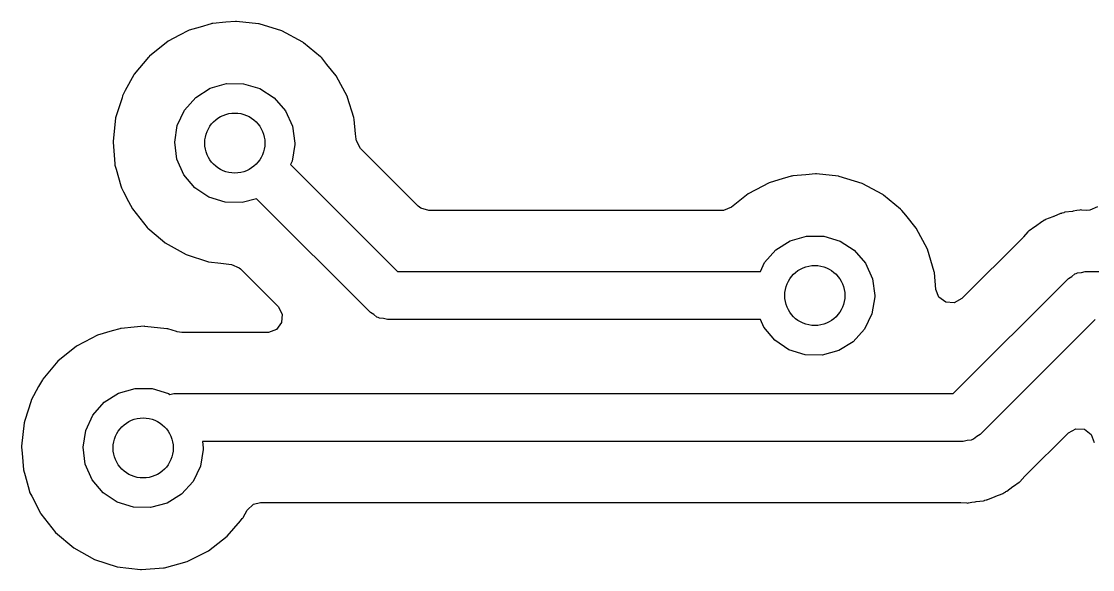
# Model space of a CAD drawing. Extents: x 41 to 172, y -238 to -26.
# Drawn here: x 93.47 to 102.39, y -52.58 to -48.01 of the extents above; entities that cross this region are included whole.
import ezdxf

# ---------------------------------------------------------------- set-up
doc = ezdxf.new("R2010")
doc.units = 0
doc.layers.add('BLACK', color=7, linetype='CONTINUOUS')

msp = doc.modelspace()

# ---------------------------------------------------------------- linework, layer by layer
at = {"layer": 'BLACK', "linetype": 'CONTINUOUS'}
for p, q in [((95.0542, -48.0283), (94.9611, -48.0557)), ((95.0601, -48.0266), (95.0542, -48.0283)), ((95.0542, -48.0283), (95.0542, -48.0283)), ((95.0662, -48.026), (95.0601, -48.0266)), ((95.0663, -48.026), (95.0662, -48.026)), ((95.1746, -48.0162), (95.0663, -48.026)), ((95.2571, -48.0086), (95.1746, -48.0162)), ((95.2632, -48.0093), (95.2571, -48.0086)), ((95.4476, -48.0287), (95.2632, -48.0093)), ((95.2632, -48.0093), (95.2632, -48.0093)), ((95.4538, -48.0293), (95.4476, -48.0287)), ((95.4476, -48.0287), (95.4476, -48.0287)), ((95.6427, -48.0878), (95.4538, -48.0293)), ((94.791, -48.1239), (94.6951, -48.174)), ((94.8649, -48.0853), (94.791, -48.1239)), ((94.8704, -48.0824), (94.8649, -48.0853)), ((94.8649, -48.0853), (94.8649, -48.0853)), ((94.9611, -48.0557), (94.8704, -48.0824)), ((95.8167, -48.1819), (95.6427, -48.0878)), ((94.6951, -48.174), (94.541, -48.298)), ((95.8214, -48.1858), (95.8167, -48.1819)), ((95.9627, -48.3027), (95.8214, -48.1858)), ((95.8214, -48.1858), (95.8214, -48.1858)), ((94.537, -48.3027), (94.5326, -48.3079)), ((94.541, -48.298), (94.537, -48.3027)), ((95.9691, -48.3079), (95.9627, -48.3027)), ((94.5326, -48.3079), (94.4138, -48.4495)), ((95.973, -48.3127), (95.9691, -48.3079)), ((96.0172, -48.3669), (95.973, -48.3127)), ((95.973, -48.3127), (95.973, -48.3127)), ((96.0941, -48.4612), (96.0172, -48.3669)), ((94.4109, -48.4549), (94.3392, -48.5852)), ((94.4138, -48.4495), (94.4109, -48.4549)), ((94.4109, -48.4549), (94.4109, -48.4549)), ((96.1869, -48.6358), (96.0941, -48.4612)), ((94.9259, -48.6412), (95.0458, -48.5656)), ((95.0458, -48.5656), (95.1821, -48.5266)), ((95.1821, -48.5266), (95.3239, -48.5275)), ((95.3239, -48.5275), (95.4597, -48.5681)), ((95.4597, -48.5681), (95.5787, -48.6452)), ((94.3117, -48.6443), (94.2588, -48.8113)), ((94.3167, -48.6287), (94.3117, -48.6443)), ((94.3186, -48.6228), (94.3167, -48.6287)), ((94.3167, -48.6287), (94.3167, -48.6287)), ((94.3392, -48.5852), (94.3186, -48.6228)), ((94.8321, -48.7475), (94.9259, -48.6412)), ((95.5787, -48.6452), (95.6712, -48.7526)), ((96.1887, -48.6417), (96.1869, -48.6358)), ((96.2395, -48.81), (96.1887, -48.6417)), ((94.7718, -48.8758), (94.8321, -48.7475)), ((95.6712, -48.7526), (95.7299, -48.8817)), ((94.2588, -48.8113), (94.2367, -49.0079)), ((96.2441, -48.8252), (96.2395, -48.81)), ((96.2558, -48.9451), (96.2441, -48.8252)), ((94.75, -49.0159), (94.7718, -48.8758)), ((95.7299, -48.8817), (95.75, -49.022)), ((94.2367, -49.0079), (94.2372, -49.014)), ((94.2372, -49.014), (94.2523, -49.1939)), ((94.7684, -49.1565), (94.75, -49.0159)), ((96.2602, -48.9898), (96.2558, -48.9451)), ((96.2625, -49.0042), (96.2602, -48.9898)), ((96.2965, -49.0666), (96.2625, -49.0042)), ((95.7499, -49.0342), (95.7263, -49.174)), ((95.75, -49.022), (95.7499, -49.0342)), ((96.7766, -49.5466), (96.2965, -49.0666)), ((94.2523, -49.1939), (94.2533, -49.2049)), ((94.8255, -49.2862), (94.7684, -49.1565)), ((95.7263, -49.174), (95.7128, -49.202)), ((94.2533, -49.2049), (94.263, -49.2389)), ((94.263, -49.2389), (94.303, -49.3785)), ((94.9167, -49.3947), (94.8255, -49.2862)), ((95.7128, -49.202), (96.6028, -50.092)), ((100.001, -49.2862), (99.8923, -49.296)), ((100.083, -49.2786), (100.001, -49.2862)), ((100.089, -49.2793), (100.083, -49.2786)), ((100.274, -49.2987), (100.089, -49.2793)), ((100.089, -49.2793), (100.089, -49.2793)), ((99.6909, -49.3553), (99.6437, -49.3799)), ((99.6964, -49.3524), (99.6909, -49.3553)), ((99.6909, -49.3553), (99.6909, -49.3553)), ((99.7776, -49.3285), (99.6964, -49.3524)), ((99.8802, -49.2983), (99.7776, -49.3285)), ((99.8861, -49.2966), (99.8802, -49.2983)), ((99.8802, -49.2983), (99.8802, -49.2983)), ((99.8922, -49.296), (99.8861, -49.2966)), ((99.8923, -49.296), (99.8922, -49.296)), ((100.28, -49.2993), (100.274, -49.2987)), ((100.274, -49.2987), (100.274, -49.2987)), ((100.469, -49.3578), (100.28, -49.2993)), ((100.643, -49.4519), (100.469, -49.3578)), ((94.303, -49.3785), (94.3078, -49.395)), ((94.3078, -49.395), (94.325, -49.4285)), ((94.325, -49.4285), (94.3659, -49.5081)), ((95.0347, -49.4733), (94.9167, -49.3947)), ((99.5211, -49.444), (99.3822, -49.5557)), ((99.6437, -49.3799), (99.5211, -49.444)), ((100.647, -49.4558), (100.643, -49.4519)), ((100.79, -49.574), (100.647, -49.4558)), ((100.647, -49.4558), (100.647, -49.4558)), ((94.3659, -49.5081), (94.3982, -49.571)), ((95.1701, -49.5156), (95.0347, -49.4733)), ((95.3118, -49.5182), (95.1701, -49.5156)), ((95.4309, -49.4857), (95.3118, -49.5182)), ((96.3786, -50.4334), (95.4309, -49.4857)), ((96.7975, -49.5635), (96.7766, -49.5466)), ((102.429, -49.5542), (102.364, -49.5821)), ((94.3982, -49.571), (94.521, -49.726)), ((96.8657, -49.5835), (96.7975, -49.5635)), ((99.3033, -49.5835), (96.8657, -49.5835)), ((99.3166, -49.5828), (99.3033, -49.5835)), ((99.3822, -49.5557), (99.3166, -49.5828)), ((100.795, -49.5779), (100.79, -49.574)), ((100.799, -49.5827), (100.795, -49.5779)), ((100.833, -49.6241), (100.799, -49.5827)), ((100.799, -49.5827), (100.799, -49.5827)), ((100.92, -49.7312), (100.833, -49.6241)), ((102.056, -49.6369), (101.996, -49.6595)), ((102.062, -49.6344), (102.056, -49.6369)), ((102.064, -49.6335), (102.062, -49.6344)), ((102.121, -49.6088), (102.064, -49.6335)), ((102.128, -49.6075), (102.121, -49.6088)), ((102.131, -49.6067), (102.128, -49.6075)), ((102.147, -49.6022), (102.131, -49.6067)), ((102.15, -49.6016), (102.147, -49.6022)), ((102.157, -49.5989), (102.15, -49.6016)), ((102.22, -49.5912), (102.157, -49.5989)), ((102.227, -49.5903), (102.22, -49.5912)), ((102.256, -49.5852), (102.227, -49.5903)), ((102.282, -49.5806), (102.256, -49.5852)), ((102.29, -49.5793), (102.282, -49.5806)), ((102.282, -49.5806), (102.282, -49.5806)), ((102.297, -49.5798), (102.29, -49.5793)), ((102.34, -49.5827), (102.297, -49.5798)), ((102.297, -49.5798), (102.297, -49.5798)), ((102.364, -49.5821), (102.34, -49.5827)), ((94.521, -49.726), (94.5257, -49.7299)), ((94.5257, -49.7299), (94.5257, -49.7299)), ((94.5257, -49.7299), (94.6473, -49.8334)), ((101.013, -49.9058), (100.92, -49.7312)), ((101.908, -49.7205), (101.861, -49.7523)), ((101.913, -49.7166), (101.908, -49.7205)), ((101.964, -49.6777), (101.913, -49.7166)), ((101.971, -49.6746), (101.964, -49.6777)), ((101.973, -49.6733), (101.971, -49.6746)), ((101.988, -49.6651), (101.973, -49.6733)), ((101.99, -49.6638), (101.988, -49.6651)), ((101.996, -49.6595), (101.99, -49.6638)), ((99.8718, -49.8356), (100.008, -49.7966)), ((100.008, -49.7966), (100.15, -49.7975)), ((100.15, -49.7975), (100.286, -49.8381)), ((101.809, -49.8084), (101.299, -50.3182)), ((101.814, -49.8032), (101.809, -49.8084)), ((101.85, -49.7623), (101.814, -49.8032)), ((101.855, -49.7566), (101.85, -49.7623)), ((101.85, -49.7623), (101.85, -49.7623)), ((101.861, -49.7523), (101.855, -49.7566)), ((101.861, -49.7523), (101.861, -49.7523)), ((94.6473, -49.8334), (94.6716, -49.8541)), ((94.6716, -49.8541), (94.8443, -49.9506)), ((99.6581, -50.0175), (99.7519, -49.9112)), ((99.7519, -49.9112), (99.8718, -49.8356)), ((100.286, -49.8381), (100.405, -49.9152)), ((101.07, -50.0952), (101.013, -49.9058)), ((94.8443, -49.9506), (95.0324, -50.0117)), ((100.405, -49.9152), (100.497, -50.0226)), ((95.0324, -50.0117), (95.134, -50.0239)), ((95.134, -50.0239), (95.2223, -50.0344)), ((95.2223, -50.0344), (95.2875, -50.0623)), ((95.2875, -50.0623), (95.2964, -50.0704)), ((95.2964, -50.0704), (95.6104, -50.3844)), ((99.6231, -50.092), (99.6581, -50.0175)), ((100.497, -50.0226), (100.556, -50.1517)), ((96.6028, -50.092), (99.6231, -50.092)), ((100.556, -50.1517), (100.576, -50.292)), ((101.071, -50.1013), (101.07, -50.0952)), ((101.084, -50.2414), (101.071, -50.1013)), ((101.228, -51.108), (102.186, -50.1503)), ((102.186, -50.1503), (102.214, -50.1326)), ((102.214, -50.1326), (102.24, -50.1118)), ((102.24, -50.1118), (102.252, -50.1092)), ((102.252, -50.1092), (102.261, -50.1031)), ((102.261, -50.1031), (102.294, -50.0994)), ((102.294, -50.0994), (102.327, -50.092)), ((102.327, -50.092), (103.853, -50.092)), ((101.109, -50.3046), (101.084, -50.2414)), ((100.576, -50.3042), (100.552, -50.444)), ((100.576, -50.292), (100.576, -50.3042)), ((101.166, -50.3471), (101.109, -50.3046)), ((101.237, -50.3522), (101.166, -50.3471)), ((101.299, -50.3182), (101.237, -50.3522)), ((95.6104, -50.3844), (95.6445, -50.4467)), ((96.4069, -50.4512), (96.3786, -50.4334)), ((100.552, -50.444), (100.491, -50.5716)), ((95.6394, -50.5175), (95.5968, -50.5744)), ((95.6445, -50.4467), (95.6394, -50.5175)), ((96.433, -50.4721), (96.4069, -50.4512)), ((96.4442, -50.4746), (96.433, -50.4721)), ((96.4539, -50.4808), (96.4442, -50.4746)), ((96.4871, -50.4845), (96.4539, -50.4808)), ((96.5197, -50.492), (96.4871, -50.4845)), ((99.6233, -50.492), (96.5197, -50.492)), ((99.6515, -50.5562), (99.6233, -50.492)), ((102.41, -50.492), (101.452, -51.4497)), ((94.1084, -50.6224), (94.1029, -50.6253)), ((94.2288, -50.587), (94.1084, -50.6224)), ((94.2922, -50.5683), (94.2288, -50.587)), ((94.2981, -50.5666), (94.2922, -50.5683)), ((94.2922, -50.5683), (94.2922, -50.5683)), ((94.3042, -50.566), (94.2981, -50.5666)), ((94.3043, -50.566), (94.3042, -50.566)), ((94.4126, -50.5562), (94.3043, -50.566)), ((94.4951, -50.5486), (94.4126, -50.5562)), ((94.5012, -50.5493), (94.4951, -50.5486)), ((94.6856, -50.5687), (94.5012, -50.5493)), ((94.5012, -50.5493), (94.5012, -50.5493)), ((94.6918, -50.5693), (94.6856, -50.5687)), ((94.6856, -50.5687), (94.6856, -50.5687)), ((94.7643, -50.5918), (94.6918, -50.5693)), ((94.7711, -50.5939), (94.7643, -50.5918)), ((94.8083, -50.5995), (94.7711, -50.5939)), ((95.5213, -50.5995), (94.8083, -50.5995)), ((95.5303, -50.5992), (95.5213, -50.5995)), ((95.5968, -50.5744), (95.5303, -50.5992)), ((99.7427, -50.6647), (99.6515, -50.5562)), ((100.491, -50.5716), (100.395, -50.6767)), ((94.0606, -50.6474), (93.9331, -50.714)), ((94.1029, -50.6253), (94.0606, -50.6474)), ((94.1029, -50.6253), (94.1029, -50.6253)), ((99.8607, -50.7433), (99.7427, -50.6647)), ((100.395, -50.6767), (100.275, -50.7509)), ((93.9331, -50.714), (93.779, -50.838)), ((99.9961, -50.7856), (99.8607, -50.7433)), ((100.138, -50.7882), (99.9961, -50.7856)), ((100.275, -50.7509), (100.138, -50.7882)), ((93.779, -50.838), (93.6518, -50.9895)), ((93.6179, -51.0512), (93.5566, -51.1628)), ((93.6489, -50.9949), (93.6179, -51.0512)), ((93.6518, -50.9895), (93.6489, -50.9949)), ((93.6489, -50.9949), (93.6489, -50.9949)), ((94.2838, -51.1056), (94.4201, -51.0666)), ((94.4201, -51.0666), (94.5619, -51.0675)), ((94.5619, -51.0675), (94.6977, -51.1081)), ((94.1639, -51.1812), (94.2838, -51.1056)), ((94.6977, -51.1081), (94.7091, -51.1155)), ((94.7091, -51.1155), (94.7094, -51.1154)), ((94.7094, -51.1154), (94.742, -51.108)), ((94.742, -51.108), (101.228, -51.108)), ((93.5547, -51.1687), (93.5027, -51.3325)), ((93.5566, -51.1628), (93.5547, -51.1687)), ((93.5547, -51.1687), (93.5547, -51.1687)), ((94.0701, -51.2875), (94.1639, -51.1812)), ((93.5027, -51.3325), (93.4968, -51.3513)), ((94.0098, -51.4158), (94.0701, -51.2875)), ((93.4968, -51.3513), (93.4747, -51.5479)), ((93.988, -51.5559), (94.0098, -51.4158)), ((102.186, -51.4354), (102.248, -51.4013)), ((102.248, -51.4013), (102.319, -51.4064)), ((102.319, -51.4064), (102.376, -51.449)), ((101.311, -51.508), (94.9803, -51.508)), ((94.9803, -51.508), (94.988, -51.562)), ((101.344, -51.5006), (101.311, -51.508)), ((101.377, -51.4969), (101.344, -51.5006)), ((101.387, -51.4908), (101.377, -51.4969)), ((101.398, -51.4882), (101.387, -51.4908)), ((101.424, -51.4674), (101.398, -51.4882)), ((101.452, -51.4497), (101.424, -51.4674)), ((101.829, -51.7916), (102.186, -51.4354)), ((102.376, -51.449), (102.4, -51.5155)), ((93.4747, -51.5479), (93.4752, -51.554)), ((93.4752, -51.554), (93.4796, -51.606)), ((94.0064, -51.6965), (93.988, -51.5559)), ((94.9879, -51.5742), (94.9643, -51.714)), ((94.988, -51.562), (94.9879, -51.5742)), ((93.4796, -51.606), (93.4913, -51.7449)), ((93.4913, -51.7449), (93.5046, -51.7916)), ((94.0635, -51.8262), (94.0064, -51.6965)), ((94.9643, -51.714), (94.9025, -51.8416)), ((93.5046, -51.7916), (93.531, -51.8834)), ((94.1547, -51.9347), (94.0635, -51.8262)), ((94.9025, -51.8416), (94.8074, -51.9467)), ((101.73, -51.8795), (101.777, -51.8477)), ((101.777, -51.8477), (101.783, -51.8434)), ((101.777, -51.8477), (101.777, -51.8477)), ((101.783, -51.8434), (101.824, -51.7968)), ((101.824, -51.7968), (101.829, -51.7916)), ((93.531, -51.8834), (93.5458, -51.935)), ((93.5458, -51.935), (93.5602, -51.9631)), ((94.2727, -52.0133), (94.1547, -51.9347)), ((94.8074, -51.9467), (94.6866, -52.0209)), ((101.582, -51.9631), (101.635, -51.9432)), ((101.635, -51.9432), (101.642, -51.9405)), ((101.635, -51.9432), (101.635, -51.9432)), ((101.642, -51.9405), (101.648, -51.9362)), ((101.648, -51.9362), (101.65, -51.9349)), ((101.65, -51.9349), (101.665, -51.9267)), ((101.665, -51.9267), (101.667, -51.9254)), ((101.667, -51.9254), (101.674, -51.9223)), ((101.674, -51.9223), (101.725, -51.8834)), ((101.725, -51.8834), (101.73, -51.8795)), ((93.5602, -51.9631), (93.6327, -52.1041)), ((94.4081, -52.0556), (94.2727, -52.0133)), ((94.6866, -52.0209), (94.5498, -52.0582)), ((95.3535, -52.0803), (95.4045, -52.0309)), ((95.4045, -52.0309), (95.4631, -52.0165)), ((95.4631, -52.0165), (101.282, -52.0165)), ((101.282, -52.0165), (101.291, -52.0168)), ((101.291, -52.0168), (101.341, -52.0202)), ((101.341, -52.0202), (101.341, -52.0202)), ((101.341, -52.0202), (101.348, -52.0207)), ((101.348, -52.0207), (101.356, -52.0194)), ((101.356, -52.0194), (101.382, -52.0148)), ((101.356, -52.0194), (101.356, -52.0194)), ((101.382, -52.0148), (101.411, -52.0097)), ((101.411, -52.0097), (101.418, -52.0088)), ((101.418, -52.0088), (101.481, -52.0011)), ((101.481, -52.0011), (101.488, -51.9984)), ((101.488, -51.9984), (101.491, -51.9978)), ((101.491, -51.9978), (101.507, -51.9933)), ((101.507, -51.9933), (101.51, -51.9925)), ((101.51, -51.9925), (101.517, -51.9912)), ((101.517, -51.9912), (101.576, -51.9656)), ((101.576, -51.9656), (101.582, -51.9631)), ((93.6327, -52.1041), (93.6362, -52.111)), ((93.6362, -52.111), (93.759, -52.266)), ((94.5498, -52.0582), (94.4081, -52.0556)), ((95.3191, -52.1408), (95.3535, -52.0803)), ((95.1868, -52.2959), (95.2967, -52.1686)), ((95.2967, -52.1686), (95.312, -52.1508)), ((95.312, -52.1508), (95.3161, -52.1461)), ((95.312, -52.1508), (95.312, -52.1508)), ((95.3161, -52.1461), (95.3191, -52.1408)), ((95.3191, -52.1408), (95.3191, -52.1408)), ((93.759, -52.266), (93.9096, -52.3941)), ((95.031, -52.4176), (95.1868, -52.2959)), ((93.9096, -52.3941), (94.0823, -52.4906)), ((94.0823, -52.4906), (94.2704, -52.5517)), ((94.86, -52.504), (95.0255, -52.4204)), ((95.0255, -52.4204), (95.031, -52.4176)), ((95.0255, -52.4204), (95.0255, -52.4204)), ((94.2704, -52.5517), (94.4668, -52.5752)), ((94.4668, -52.5752), (94.4729, -52.5747)), ((94.4729, -52.5747), (94.6578, -52.5605)), ((94.4729, -52.5747), (94.4729, -52.5747)), ((94.6578, -52.5605), (94.664, -52.56)), ((94.6578, -52.5605), (94.6578, -52.5605)), ((94.664, -52.56), (94.8545, -52.5068)), ((94.8545, -52.5068), (94.86, -52.504)), ((94.86, -52.504), (94.86, -52.504))]:
    msp.add_line(p, q, dxfattribs=at)
at = {"layer": 'BLACK'}
for centre in [(95.25, -49.022), (100.076, -50.292), (94.488, -51.562)]:
    msp.add_circle(centre, 0.25, dxfattribs=at)

doc.saveas('drawing.dxf')
